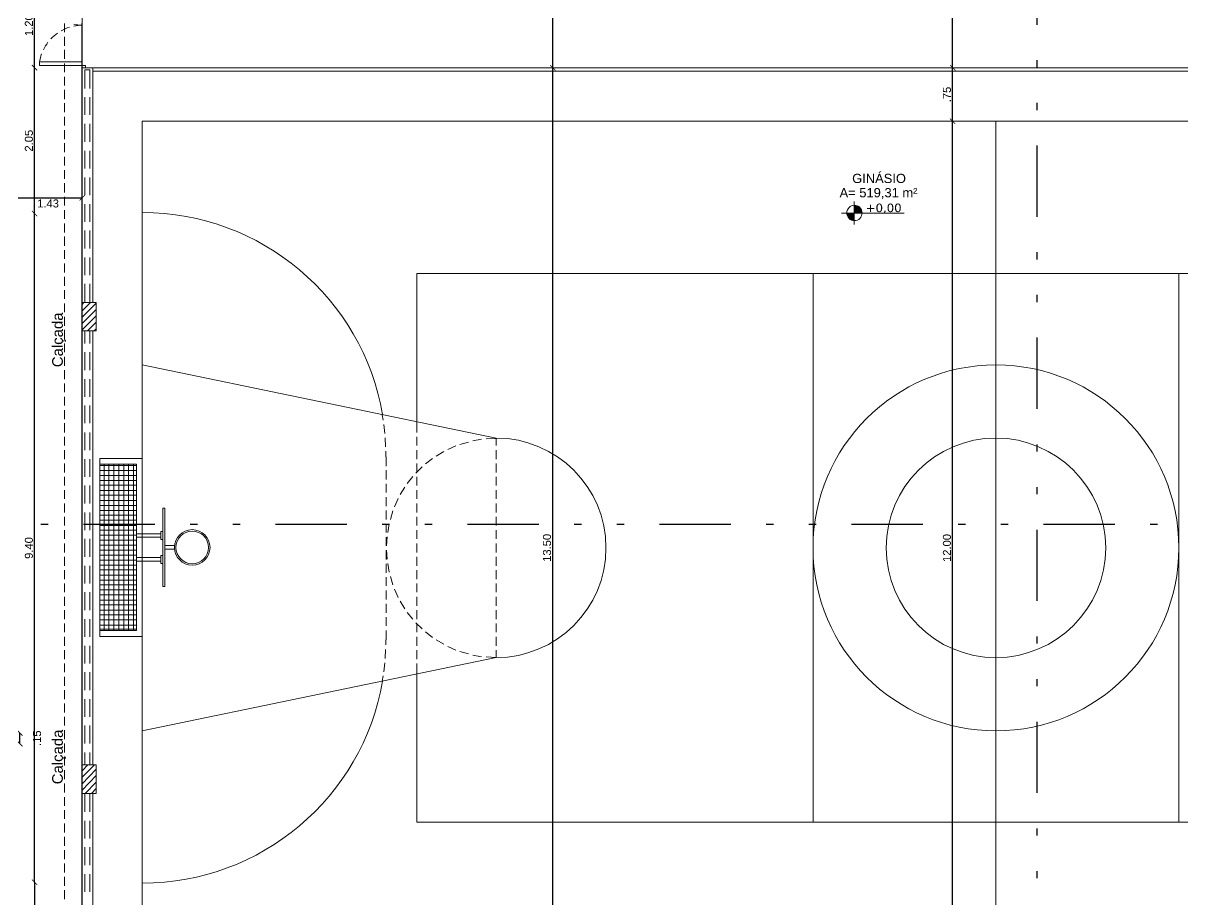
# Model space of a CAD drawing. Extents: x 3377 to 3790, y 1673 to 1846.
# Drawn here: x 3455.02 to 3471.33, y 1690.25 to 1702.57 of the extents above; entities that cross this region are included whole.
import ezdxf

# ---------------------------------------------------------------- set-up
doc = ezdxf.new("R2010")
doc.units = 0
doc.header["$LTSCALE"] = 2
doc.header["$PDMODE"] = 32
doc.linetypes.add('DIVIDE', pattern=[1.25, 0.5, -0.25, 0, -0.25, 0, -0.25])
doc.layers.add('. TEXTO', color=7, linetype='Continuous', lineweight=0)
for name, color, linetype in [('ARQ-COTAS', 250, 'Continuous'), ('LCL-LINHACORTE', 3, 'DIVIDE'), ('PDF6_0', 7, 'Continuous'), ('PDF6_13-CORTE', 7, 'Continuous'), ('PDF6_A-PROJEÇÃO', 7, 'Continuous'), ('PDF6_AR-PORTAS', 7, 'Continuous'), ('PDF6_COBOGO', 7, 'Continuous'), ('PDF6_I- QUADRA', 7, 'Continuous'), ('PDF6_I-DETALHES', 7, 'Continuous'), ('PDF6_Text', 7, 'Continuous'), ('PROIEZIONI_finissime', 251, 'Continuous')]:
    doc.layers.add(name, color=color, linetype=linetype)
doc.layers.add('PDF6_I-MARCACAO', color=7, linetype='Continuous', true_color=0x464646)
doc.styles.add('75_R80', font='arial.ttf', dxfattribs={"height": 0.15})
doc.styles.add('PDF Arial', font='arial.ttf')
doc.styles.add('PDF Verdana', font='verdana.ttf')
doc.styles.add('ROMANS', font='arial.ttf')
doc.dimstyles.new('1-75', dxfattribs={"dimscale": 0.75, "dimtxt": 0.15, "dimasz": 0.1, "dimexe": 0.05, "dimexo": 0.1, "dimgap": 0.03, "dimtad": 1, "dimzin": 5, "dimdsep": 46, "dimtxsty": 'ROMANS', "dimblk": 'ARCHTICK', "dimcen": 0, "dimse1": 1, "dimse2": 1, "dimclrd": 1, "dimclre": 256, "dimclrt": 2, "dimadec": 0, "dimazin": 0, "dimtfac": 1, "dimtofl": 0, "dimtmove": 2, "dimatfit": 3, "dimldrblk": 'ARCHTICK', "dimfxl": 0.04, "dimtolj": 1, "dimtzin": 1, "dimarcsym": 0})

# ---------------------------------------------------------------- blocks, each defined once
blk = doc.blocks.new('_ARCHTICK')
at = {"color": 0, "linetype": 'ByBlock', "const_width": 0.15}
blk.add_lwpolyline([(-0.5, -0.5), (0.5, 0.5)], dxfattribs=at)
blk = doc.blocks.new('*D520')
at = {"layer": 'ARQ-COTAS', "color": 1, "lineweight": -2, "transparency": 16777216}
blk.add_line((3454.423, 1700.117), (3455.853, 1700.117), dxfattribs=at)
at = {"layer": 'Defpoints', "color": 0, "transparency": 16777216}
for p in [(3455.853, 1700.117), (3454.423, 1699.894), (3455.853, 1699.744)]:
    blk.add_point(p, dxfattribs=at)
at = {"layer": 'ARQ-COTAS', "color": 1, "lineweight": -2, "transparency": 16777216, "xscale": 0.07500000000000001, "yscale": 0.07500000000000001, "zscale": 0.07500000000000001, "rotation": 180}
blk.add_blockref('_ARCHTICK', (3454.423, 1700.117), dxfattribs=at)
at = {"layer": 'ARQ-COTAS', "color": 1, "lineweight": -2, "transparency": 16777216, "xscale": 0.07500000000000001, "yscale": 0.07500000000000001, "zscale": 0.07500000000000001}
blk.add_blockref('_ARCHTICK', (3455.853, 1700.117), dxfattribs=at)
at = {"layer": 'ARQ-COTAS', "color": 2, "transparency": 16777216, "insert": (3455.374, 1700.037), "char_height": 0.1125, "attachment_point": 5, "style": 'ROMANS'}
blk.add_mtext('\\A1;1.43', dxfattribs=at)
blk = doc.blocks.new('*D496')
at = {"layer": 'ARQ-COTAS', "color": 1, "lineweight": -2, "transparency": 16777216}
blk.add_line((3455.184, 1690.494), (3455.184, 1699.894), dxfattribs=at)
at = {"layer": 'Defpoints', "color": 0, "transparency": 16777216}
for p in [(3454.423, 1699.894), (3455.184, 1699.894), (3454.423, 1690.494)]:
    blk.add_point(p, dxfattribs=at)
at = {"layer": 'ARQ-COTAS', "color": 1, "lineweight": -2, "transparency": 16777216, "xscale": 0.07500000000000001, "yscale": 0.07500000000000001, "zscale": 0.07500000000000001}
for p, rotation in [((3455.184, 1699.894), 90), ((3455.184, 1690.494), 270)]:
    blk.add_blockref('_ARCHTICK', p, dxfattribs=dict(at, rotation=rotation))
at = {"layer": 'ARQ-COTAS', "color": 2, "transparency": 16777216, "insert": (3455.104, 1695.194), "char_height": 0.1125, "attachment_point": 5, "rotation": 90, "style": 'ROMANS'}
blk.add_mtext('\\A1;9.40', dxfattribs=at)
blk = doc.blocks.new('*D528')
at = {"layer": 'ARQ-COTAS', "color": 1, "lineweight": -2, "transparency": 16777216}
blk.add_line((3455.184, 1699.894), (3455.184, 1701.946), dxfattribs=at)
at = {"layer": 'Defpoints', "color": 0, "transparency": 16777216}
for p in [(3455.162, 1701.946), (3455.184, 1701.946), (3454.423, 1699.894)]:
    blk.add_point(p, dxfattribs=at)
at = {"layer": 'ARQ-COTAS', "color": 1, "lineweight": -2, "transparency": 16777216, "xscale": 0.07500000000000001, "yscale": 0.07500000000000001, "zscale": 0.07500000000000001}
for p, rotation in [((3455.184, 1701.946), 90), ((3455.184, 1699.894), 270)]:
    blk.add_blockref('_ARCHTICK', p, dxfattribs=dict(at, rotation=rotation))
at = {"layer": 'ARQ-COTAS', "color": 2, "transparency": 16777216, "insert": (3455.104, 1700.92), "char_height": 0.1125, "attachment_point": 5, "rotation": 90, "style": 'ROMANS'}
blk.add_mtext('\\A1;2.05', dxfattribs=at)
blk = doc.blocks.new('*D529')
at = {"layer": 'ARQ-COTAS', "color": 1, "lineweight": -2, "transparency": 16777216}
blk.add_line((3455.184, 1690.494), (3455.184, 1689.294), dxfattribs=at)
at = {"layer": 'Defpoints', "color": 0, "transparency": 16777216}
for p in [(3454.423, 1690.494), (3455.162, 1689.294), (3455.184, 1689.294)]:
    blk.add_point(p, dxfattribs=at)
at = {"layer": 'ARQ-COTAS', "color": 1, "lineweight": -2, "transparency": 16777216, "xscale": 0.07500000000000001, "yscale": 0.07500000000000001, "zscale": 0.07500000000000001}
for p, rotation in [((3455.184, 1690.494), 90), ((3455.184, 1689.294), 270)]:
    blk.add_blockref('_ARCHTICK', p, dxfattribs=dict(at, rotation=rotation))
at = {"layer": 'ARQ-COTAS', "color": 2, "transparency": 16777216, "insert": (3455.104, 1689.559), "char_height": 0.1125, "attachment_point": 5, "rotation": 90, "style": 'ROMANS'}
blk.add_mtext('\\A1;1.20', dxfattribs=at)
blk = doc.blocks.new('*D533')
at = {"layer": 'ARQ-COTAS', "color": 1, "lineweight": -2, "transparency": 16777216}
blk.add_line((3454.976, 1692.444), (3454.976, 1692.594), dxfattribs=at)
at = {"layer": 'Defpoints', "color": 0, "transparency": 16777216}
for p in [(3454.273, 1692.594), (3454.976, 1692.594), (3454.273, 1692.444)]:
    blk.add_point(p, dxfattribs=at)
at = {"layer": 'ARQ-COTAS', "color": 1, "lineweight": -2, "transparency": 16777216, "xscale": 0.07500000000000001, "yscale": 0.07500000000000001, "zscale": 0.07500000000000001}
for p, rotation in [((3454.976, 1692.594), 90), ((3454.976, 1692.444), 270)]:
    blk.add_blockref('_ARCHTICK', p, dxfattribs=dict(at, rotation=rotation))
at = {"layer": 'ARQ-COTAS', "color": 2, "transparency": 16777216, "insert": (3455.219, 1692.519), "char_height": 0.1125, "attachment_point": 5, "rotation": 90, "style": 'ROMANS'}
blk.add_mtext('\\A1;.15', dxfattribs=at)
blk = doc.blocks.new('*D543')
at = {"layer": 'ARQ-COTAS', "color": 1, "lineweight": -2, "transparency": 16777216}
blk.add_line((3455.184, 1701.946), (3455.184, 1703.144), dxfattribs=at)
at = {"layer": 'Defpoints', "color": 0, "transparency": 16777216}
for p in [(3455.184, 1703.144), (3455.853, 1703.144), (3455.162, 1701.946)]:
    blk.add_point(p, dxfattribs=at)
at = {"layer": 'ARQ-COTAS', "color": 1, "lineweight": -2, "transparency": 16777216, "xscale": 0.07500000000000001, "yscale": 0.07500000000000001, "zscale": 0.07500000000000001}
for p, rotation in [((3455.184, 1703.144), 90), ((3455.184, 1701.946), 270)]:
    blk.add_blockref('_ARCHTICK', p, dxfattribs=dict(at, rotation=rotation))
at = {"layer": 'ARQ-COTAS', "color": 2, "transparency": 16777216, "insert": (3455.104, 1702.545), "char_height": 0.1125, "attachment_point": 5, "rotation": 90, "style": 'ROMANS'}
blk.add_mtext('\\A1;1.20', dxfattribs=at)
blk = doc.blocks.new('*D611')
at = {"layer": 'ARQ-COTAS', "color": 1, "lineweight": -2, "transparency": 16777216}
blk.add_line((3468.094, 1689.196), (3468.094, 1701.193), dxfattribs=at)
at = {"layer": 'Defpoints', "color": 0, "transparency": 16777216}
for p in [(3468.094, 1701.193), (3468.094, 1701.193), (3468.094, 1689.196)]:
    blk.add_point(p, dxfattribs=at)
at = {"layer": 'ARQ-COTAS', "color": 1, "lineweight": -2, "transparency": 16777216, "xscale": 0.07500000000000001, "yscale": 0.07500000000000001, "zscale": 0.07500000000000001}
for p, rotation in [((3468.094, 1701.193), 90), ((3468.094, 1689.196), 270)]:
    blk.add_blockref('_ARCHTICK', p, dxfattribs=dict(at, rotation=rotation))
at = {"layer": 'ARQ-COTAS', "color": 2, "transparency": 16777216, "insert": (3468.014, 1695.194), "char_height": 0.1125, "attachment_point": 5, "rotation": 90, "style": 'ROMANS'}
blk.add_mtext('\\A1;12.00', dxfattribs=at)
blk = doc.blocks.new('*D612')
at = {"layer": 'ARQ-COTAS', "color": 1, "lineweight": -2, "transparency": 16777216}
blk.add_line((3468.094, 1701.193), (3468.094, 1701.946), dxfattribs=at)
at = {"layer": 'Defpoints', "color": 0, "transparency": 16777216}
for p in [(3468.094, 1701.946), (3468.094, 1701.946), (3468.094, 1701.193)]:
    blk.add_point(p, dxfattribs=at)
at = {"layer": 'ARQ-COTAS', "color": 1, "lineweight": -2, "transparency": 16777216, "xscale": 0.07500000000000001, "yscale": 0.07500000000000001, "zscale": 0.07500000000000001}
for p, rotation in [((3468.094, 1701.946), 90), ((3468.094, 1701.193), 270)]:
    blk.add_blockref('_ARCHTICK', p, dxfattribs=dict(at, rotation=rotation))
at = {"layer": 'ARQ-COTAS', "color": 2, "transparency": 16777216, "insert": (3468.014, 1701.57), "char_height": 0.1125, "attachment_point": 5, "rotation": 90, "style": 'ROMANS'}
blk.add_mtext('\\A1;.75', dxfattribs=at)
blk = doc.blocks.new('*D613')
at = {"layer": 'ARQ-COTAS', "color": 1, "lineweight": -2, "transparency": 16777216}
blk.add_line((3468.094, 1701.946), (3468.094, 1704.943), dxfattribs=at)
at = {"layer": 'Defpoints', "color": 0, "transparency": 16777216}
for p in [(3467.951, 1704.943), (3468.094, 1704.943), (3468.094, 1701.946)]:
    blk.add_point(p, dxfattribs=at)
at = {"layer": 'ARQ-COTAS', "color": 1, "lineweight": -2, "transparency": 16777216, "xscale": 0.07500000000000001, "yscale": 0.07500000000000001, "zscale": 0.07500000000000001}
for p, rotation in [((3468.094, 1704.943), 90), ((3468.094, 1701.946), 270)]:
    blk.add_blockref('_ARCHTICK', p, dxfattribs=dict(at, rotation=rotation))
at = {"layer": 'ARQ-COTAS', "color": 2, "transparency": 16777216, "insert": (3468.014, 1703.445), "char_height": 0.1125, "attachment_point": 5, "rotation": 90, "style": 'ROMANS'}
blk.add_mtext('\\A1;3.00', dxfattribs=at)
blk = doc.blocks.new('*D621')
at = {"layer": 'ARQ-COTAS', "color": 1, "lineweight": -2, "transparency": 16777216}
blk.add_line((3462.47, 1688.447), (3462.47, 1701.946), dxfattribs=at)
at = {"layer": 'Defpoints', "color": 0, "transparency": 16777216}
for p in [(3462.47, 1701.946), (3462.47, 1701.946), (3462.47, 1688.447)]:
    blk.add_point(p, dxfattribs=at)
at = {"layer": 'ARQ-COTAS', "color": 1, "lineweight": -2, "transparency": 16777216, "xscale": 0.07500000000000001, "yscale": 0.07500000000000001, "zscale": 0.07500000000000001}
for p, rotation in [((3462.47, 1701.946), 90), ((3462.47, 1688.447), 270)]:
    blk.add_blockref('_ARCHTICK', p, dxfattribs=dict(at, rotation=rotation))
at = {"layer": 'ARQ-COTAS', "color": 2, "transparency": 16777216, "insert": (3462.39, 1695.196), "char_height": 0.1125, "attachment_point": 5, "rotation": 90, "style": 'ROMANS'}
blk.add_mtext('\\A1;13.50', dxfattribs=at)
blk = doc.blocks.new('*D622')
at = {"layer": 'ARQ-COTAS', "color": 1, "lineweight": -2, "transparency": 16777216}
blk.add_line((3462.47, 1701.946), (3462.47, 1703.745), dxfattribs=at)
at = {"layer": 'Defpoints', "color": 0, "transparency": 16777216}
for p in [(3462.47, 1703.745), (3462.47, 1703.745), (3462.47, 1701.946)]:
    blk.add_point(p, dxfattribs=at)
at = {"layer": 'ARQ-COTAS', "color": 1, "lineweight": -2, "transparency": 16777216, "xscale": 0.07500000000000001, "yscale": 0.07500000000000001, "zscale": 0.07500000000000001}
for p, rotation in [((3462.47, 1703.745), 90), ((3462.47, 1701.946), 270)]:
    blk.add_blockref('_ARCHTICK', p, dxfattribs=dict(at, rotation=rotation))
at = {"layer": 'ARQ-COTAS', "color": 2, "transparency": 16777216, "insert": (3462.39, 1702.846), "char_height": 0.1125, "attachment_point": 5, "rotation": 90, "style": 'ROMANS'}
blk.add_mtext('\\A1;1.80', dxfattribs=at)
blk = doc.blocks.new('*D919')
at = {"layer": 'ARQ-COTAS', "color": 1, "lineweight": -2, "transparency": 16777216}
blk.add_line((3455.853, 1706.413), (3450.973, 1706.413), dxfattribs=at)
at = {"layer": 'Defpoints', "color": 0, "transparency": 16777216}
for p in [(3450.973, 1706.413), (3455.853, 1705.096), (3450.973, 1701.094)]:
    blk.add_point(p, dxfattribs=at)
at = {"layer": 'ARQ-COTAS', "color": 1, "lineweight": -2, "transparency": 16777216, "xscale": 0.07500000000000001, "yscale": 0.07500000000000001, "zscale": 0.07500000000000001, "rotation": 180}
blk.add_blockref('_ARCHTICK', (3450.973, 1706.413), dxfattribs=at)
at = {"layer": 'ARQ-COTAS', "color": 1, "lineweight": -2, "transparency": 16777216, "xscale": 0.07500000000000001, "yscale": 0.07500000000000001, "zscale": 0.07500000000000001}
blk.add_blockref('_ARCHTICK', (3455.853, 1706.413), dxfattribs=at)
at = {"layer": 'ARQ-COTAS', "color": 2, "transparency": 16777216, "insert": (3453.413, 1706.492), "char_height": 0.1125, "attachment_point": 5, "style": 'ROMANS'}
blk.add_mtext('\\A1;4.88', dxfattribs=at)

msp = doc.modelspace()

# ---------------------------------------------------------------- linework, layer by layer
at = {"layer": 'LCL-LINHACORTE'}
for p, q in [((3469.278, 1711.651), (3469.278, 1678.054)), ((3445.073, 1695.53), (3488.778, 1695.53))]:
    msp.add_line(p, q, dxfattribs=at)
at = {"layer": 'PDF6_0', "lineweight": 0}
for points in [[(3455.853, 1698.615), (3455.878, 1698.644)], [(3455.853, 1698.526), (3455.971, 1698.644)], [(3455.853, 1698.437), (3456.052, 1698.636)], [(3455.853, 1698.348), (3456.052, 1698.547)], [(3455.853, 1698.259), (3456.052, 1698.458)], [(3455.929, 1698.246), (3456.052, 1698.369)], [(3456.018, 1698.246), (3456.052, 1698.276)], [(3455.853, 1692.062), (3455.933, 1692.146)], [(3455.853, 1691.973), (3456.026, 1692.146)], [(3455.853, 1691.88), (3456.052, 1692.083)], [(3455.853, 1691.791), (3456.052, 1691.994)], [(3455.895, 1691.744), (3456.052, 1691.901)], [(3455.984, 1691.744), (3456.052, 1691.812)]]:
    msp.add_lwpolyline(points, dxfattribs=at)
at = {"layer": 'PDF6_13-CORTE', "lineweight": 0}
for points in [[(3456.001, 1698.644), (3456.001, 1701.946), (3455.853, 1701.946), (3455.853, 1694.445), (3455.853, 1688.447), (3456.001, 1688.447), (3456.001, 1691.744)], [(3456.001, 1692.146), (3456.001, 1695.944), (3456.001, 1698.246)]]:
    msp.add_lwpolyline(points, dxfattribs=at)
for points in [[(3455.853, 1698.644), (3456.052, 1698.644), (3456.052, 1698.246), (3455.853, 1698.246)], [(3455.853, 1692.146), (3456.052, 1692.146), (3456.052, 1691.744), (3455.853, 1691.744)]]:
    msp.add_lwpolyline(points, close=True, dxfattribs=at)
at = {"layer": 'PDF6_A-PROJEÇÃO', "lineweight": 0}
for points in [[(3455.603, 1702.446), (3455.603, 1702.569)], [(3455.603, 1702.255), (3455.603, 1702.382)], [(3455.603, 1702.069), (3455.603, 1702.196)], [(3455.603, 1701.883), (3455.603, 1702.006)], [(3455.603, 1701.697), (3455.603, 1701.819)], [(3455.603, 1701.506), (3455.603, 1701.633)], [(3455.603, 1701.32), (3455.603, 1701.447)], [(3455.603, 1701.134), (3455.603, 1701.256)], [(3455.603, 1700.943), (3455.603, 1701.07)], [(3455.603, 1700.757), (3455.603, 1700.884)], [(3455.603, 1700.571), (3455.603, 1700.693)], [(3455.603, 1700.384), (3455.603, 1700.507)], [(3455.603, 1700.194), (3455.603, 1700.321)], [(3455.603, 1700.007), (3455.603, 1700.13)], [(3455.603, 1699.821), (3455.603, 1699.944)], [(3455.603, 1699.631), (3455.603, 1699.758)], [(3455.603, 1699.444), (3455.603, 1699.571)], [(3455.603, 1699.258), (3455.603, 1699.381)], [(3455.603, 1699.068), (3455.603, 1699.195)], [(3455.603, 1698.881), (3455.603, 1699.008)], [(3455.603, 1698.695), (3455.603, 1698.818)], [(3455.603, 1698.509), (3455.603, 1698.632)], [(3455.603, 1698.318), (3455.603, 1698.445)], [(3455.603, 1698.132), (3455.603, 1698.259)], [(3455.603, 1697.946), (3455.603, 1698.069)], [(3455.603, 1697.755), (3455.603, 1697.882)], [(3455.603, 1697.569), (3455.603, 1697.696)], [(3455.603, 1697.383), (3455.603, 1697.506)], [(3455.603, 1697.197), (3455.603, 1697.319)], [(3455.603, 1697.006), (3455.603, 1697.133)], [(3455.603, 1696.82), (3455.603, 1696.947)], [(3455.603, 1696.634), (3455.603, 1696.756)], [(3455.603, 1696.443), (3455.603, 1696.57)], [(3455.603, 1696.257), (3455.603, 1696.384)], [(3455.603, 1696.071), (3455.603, 1696.193)], [(3455.603, 1695.884), (3455.603, 1696.007)], [(3455.603, 1695.694), (3455.603, 1695.821)], [(3455.603, 1695.508), (3455.603, 1695.63)], [(3455.603, 1695.321), (3455.603, 1695.444)], [(3455.603, 1695.131), (3455.603, 1695.258)], [(3455.603, 1694.945), (3455.603, 1695.072)], [(3455.603, 1694.758), (3455.603, 1694.881)], [(3455.603, 1694.572), (3455.603, 1694.695)], [(3455.603, 1694.382), (3455.603, 1694.509)], [(3455.603, 1694.195), (3455.603, 1694.318)], [(3455.603, 1694.009), (3455.603, 1694.132)], [(3455.603, 1693.819), (3455.603, 1693.946)], [(3455.603, 1693.632), (3455.603, 1693.759)], [(3455.603, 1693.446), (3455.603, 1693.569)], [(3455.603, 1693.256), (3455.603, 1693.383)], [(3455.603, 1693.069), (3455.603, 1693.196)], [(3455.603, 1692.883), (3455.603, 1693.006)], [(3455.603, 1692.697), (3455.603, 1692.819)], [(3455.603, 1692.506), (3455.603, 1692.633)], [(3455.603, 1692.32), (3455.603, 1692.447)], [(3455.603, 1692.134), (3455.603, 1692.256)], [(3455.603, 1691.943), (3455.603, 1692.07)], [(3455.603, 1691.757), (3455.603, 1691.884)], [(3455.603, 1691.571), (3455.603, 1691.693)], [(3455.603, 1691.384), (3455.603, 1691.507)], [(3455.603, 1691.194), (3455.603, 1691.321)], [(3455.603, 1691.008), (3455.603, 1691.135)], [(3455.603, 1690.821), (3455.603, 1690.944)], [(3455.603, 1690.631), (3455.603, 1690.758)], [(3455.603, 1690.445), (3455.603, 1690.572)], [(3455.603, 1690.258), (3455.603, 1690.381)]]:
    msp.add_lwpolyline(points, dxfattribs=at)
at = {"layer": 'PDF6_AR-PORTAS', "lineweight": 0}
for points in [[(3455.853, 1702.027), (3455.853, 1703.064)], [(3455.853, 1701.976), (3455.899, 1701.976)]]:
    msp.add_lwpolyline(points, dxfattribs=at)
msp.add_lwpolyline([(3455.736, 1702.557, 0.048198), (3455.853, 1702.543, 0.049079), (3455.734, 1702.531)], format="xyb", dxfattribs=at)
for points in [[(3455.252, 1702.027), (3455.252, 1701.976), (3455.853, 1701.976), (3455.853, 1702.027)], [(3455.899, 1701.976), (3455.899, 1701.946), (3455.853, 1701.946), (3455.853, 1701.976)]]:
    msp.add_lwpolyline(points, close=True, dxfattribs=at)
for start, end in [(107.3859, 119.1522), (142.6794, 154.4403), (125.0299, 136.7963), (160.3234, 171.5626)]:
    msp.add_arc((3455.855, 1701.936), 0.607, start, end, dxfattribs=at)
at = {"layer": 'PDF6_COBOGO', "lineweight": 0}
for points in [[(3455.963, 1701.654), (3455.963, 1701.917), (3455.891, 1701.917), (3455.891, 1701.654)], [(3455.891, 1701.531), (3455.891, 1701.282)], [(3455.963, 1701.282), (3455.963, 1701.531)], [(3455.891, 1701.155), (3455.891, 1700.905)], [(3455.963, 1700.905), (3455.963, 1701.155)], [(3455.891, 1700.778), (3455.891, 1700.528)], [(3455.963, 1700.528), (3455.963, 1700.778)], [(3455.891, 1700.405), (3455.891, 1700.156)], [(3455.963, 1700.156), (3455.963, 1700.405)], [(3455.891, 1700.029), (3455.891, 1699.779)], [(3455.963, 1699.779), (3455.963, 1700.029)], [(3455.891, 1699.656), (3455.891, 1699.406)], [(3455.963, 1699.406), (3455.963, 1699.656)], [(3455.891, 1699.279), (3455.891, 1699.03)], [(3455.963, 1699.03), (3455.963, 1699.279)], [(3455.891, 1698.907), (3455.891, 1698.644)], [(3455.963, 1698.644), (3455.963, 1698.907)], [(3455.891, 1698.246), (3455.891, 1698.069)], [(3455.963, 1698.069), (3455.963, 1698.246)], [(3455.891, 1697.946), (3455.891, 1697.696)], [(3455.963, 1697.696), (3455.963, 1697.946)], [(3455.891, 1697.569), (3455.891, 1697.319)], [(3455.963, 1697.319), (3455.963, 1697.569)], [(3455.891, 1697.197), (3455.891, 1696.947)], [(3455.963, 1696.947), (3455.963, 1697.197)], [(3455.891, 1696.82), (3455.891, 1696.57)], [(3455.963, 1696.57), (3455.963, 1696.82)], [(3455.891, 1696.443), (3455.891, 1696.193)], [(3455.963, 1696.193), (3455.963, 1696.443)], [(3455.891, 1696.071), (3455.891, 1695.821)], [(3455.963, 1695.821), (3455.963, 1696.071)], [(3455.891, 1695.694), (3455.891, 1695.444)], [(3455.963, 1695.444), (3455.963, 1695.694)], [(3455.891, 1695.321), (3455.891, 1695.072)], [(3455.963, 1695.072), (3455.963, 1695.321)], [(3455.891, 1694.945), (3455.891, 1694.695)], [(3455.963, 1694.695), (3455.963, 1694.945)], [(3455.891, 1694.572), (3455.891, 1694.318)], [(3455.963, 1694.318), (3455.963, 1694.572)], [(3455.891, 1694.195), (3455.891, 1693.946)], [(3455.963, 1693.946), (3455.963, 1694.195)], [(3455.891, 1693.819), (3455.891, 1693.569)], [(3455.963, 1693.569), (3455.963, 1693.819)], [(3455.891, 1693.446), (3455.891, 1693.196)], [(3455.963, 1693.196), (3455.963, 1693.446)], [(3455.891, 1693.069), (3455.891, 1692.819)], [(3455.963, 1692.819), (3455.963, 1693.069)], [(3455.891, 1692.697), (3455.891, 1692.447)], [(3455.963, 1692.447), (3455.963, 1692.697)], [(3455.891, 1692.32), (3455.891, 1692.146)], [(3455.963, 1692.146), (3455.963, 1692.32)], [(3455.891, 1691.744), (3455.891, 1691.486)], [(3455.963, 1691.486), (3455.963, 1691.744)], [(3455.891, 1691.359), (3455.891, 1691.109)], [(3455.963, 1691.109), (3455.963, 1691.359)], [(3455.891, 1690.987), (3455.891, 1690.737)], [(3455.963, 1690.737), (3455.963, 1690.987)], [(3455.891, 1690.61), (3455.891, 1690.36)], [(3455.963, 1690.36), (3455.963, 1690.61)]]:
    msp.add_lwpolyline(points, dxfattribs=at)
at = {"layer": 'PDF6_I- QUADRA', "lineweight": 0}
msp.add_lwpolyline([(3481.451, 1701.743), (3481.451, 1701.946), (3456.001, 1701.946), (3456.001, 1701.896), (3481.4, 1701.896), (3481.4, 1701.743)], close=True, dxfattribs=at)
at = {"layer": 'PDF6_I-DETALHES', "lineweight": 0}
for points in [[(3466.711, 1700.067), (3466.711, 1699.741)], [(3456.699, 1695.393), (3456.699, 1696.452), (3456.103, 1696.452), (3456.103, 1693.95), (3456.699, 1693.95), (3456.699, 1695.008)], [(3456.103, 1694.034), (3456.619, 1694.034), (3456.619, 1696.371), (3456.103, 1696.371)], [(3456.103, 1696.354), (3456.619, 1696.354)], [(3456.103, 1696.282), (3456.619, 1696.282)], [(3456.162, 1694.034), (3456.162, 1696.371)], [(3456.23, 1694.034), (3456.23, 1696.371)], [(3456.297, 1694.034), (3456.297, 1696.371)], [(3456.369, 1694.034), (3456.369, 1696.371)], [(3456.437, 1694.034), (3456.437, 1696.371)], [(3456.505, 1694.034), (3456.505, 1696.371)], [(3456.577, 1694.034), (3456.577, 1696.371)], [(3456.103, 1696.215), (3456.619, 1696.215)], [(3456.103, 1696.143), (3456.619, 1696.143)], [(3456.103, 1696.075), (3456.619, 1696.075)], [(3456.103, 1696.003), (3456.619, 1696.003)], [(3456.103, 1695.935), (3456.619, 1695.935)], [(3456.103, 1695.863), (3456.619, 1695.863)], [(3456.103, 1695.791), (3456.619, 1695.791)], [(3456.103, 1695.723), (3456.619, 1695.723)], [(3456.103, 1695.656), (3456.619, 1695.656)], [(3456.103, 1695.584), (3456.619, 1695.584)], [(3456.103, 1695.512), (3456.619, 1695.512)], [(3456.103, 1695.444), (3456.619, 1695.444)], [(3456.103, 1695.372), (3456.619, 1695.372)], [(3456.103, 1695.304), (3456.619, 1695.304)], [(3456.958, 1695.347), (3456.619, 1695.347), (3456.619, 1695.393), (3456.958, 1695.393)], [(3456.699, 1695.347), (3456.699, 1695.059)], [(3456.987, 1695.313), (3456.958, 1695.313), (3456.958, 1695.427), (3456.987, 1695.427)], [(3456.103, 1695.232), (3456.619, 1695.232)], [(3456.103, 1695.165), (3456.619, 1695.165)], [(3457.152, 1695.228), (3457.017, 1695.228)], [(3457.152, 1695.177), (3457.017, 1695.177)], [(3456.103, 1695.093), (3456.619, 1695.093)], [(3456.103, 1695.025), (3456.619, 1695.025)], [(3456.103, 1694.953), (3456.619, 1694.953)], [(3456.958, 1695.008), (3456.619, 1695.008), (3456.619, 1695.059), (3456.958, 1695.059)], [(3456.987, 1695.088), (3456.958, 1695.088), (3456.958, 1694.978), (3456.987, 1694.978)], [(3456.103, 1694.885), (3456.619, 1694.885)], [(3456.103, 1694.813), (3456.619, 1694.813)], [(3456.103, 1694.741), (3456.619, 1694.741)], [(3456.103, 1694.674), (3456.619, 1694.674)], [(3456.103, 1694.606), (3456.619, 1694.606)], [(3456.103, 1694.534), (3456.619, 1694.534)], [(3456.103, 1694.462), (3456.619, 1694.462)], [(3456.103, 1694.394), (3456.619, 1694.394)], [(3456.103, 1694.322), (3456.619, 1694.322)], [(3456.103, 1694.255), (3456.619, 1694.255)], [(3456.103, 1694.183), (3456.619, 1694.183)], [(3456.103, 1694.111), (3456.619, 1694.111)], [(3456.103, 1694.051), (3456.619, 1694.051)]]:
    msp.add_lwpolyline(points, dxfattribs=at)
for points in [[(3467.414, 1699.902), (3466.529, 1699.902)], [(3456.987, 1694.652), (3456.987, 1695.753), (3457.017, 1695.753), (3457.017, 1694.652)]]:
    msp.add_lwpolyline(points, close=True, dxfattribs=at)
for centre, radius in [((3466.713, 1699.904), 0.108), ((3457.401, 1695.202), 0.25), ((3457.401, 1695.202), 0.229)]:
    msp.add_circle(centre, radius, dxfattribs=at)
at = {"layer": 'PDF6_I-DETALHES', "transparency": 33554559}
for points in [[(3466.711, 1700.012), (3466.732, 1700.007), (3466.711, 1700.007)], [(3466.732, 1700.007), (3466.711, 1700.007), (3466.753, 1700.003)], [(3466.711, 1700.007), (3466.753, 1700.003), (3466.711, 1700.003)], [(3466.711, 1699.902), (3466.605, 1699.902), (3466.711, 1699.885)], [(3466.605, 1699.902), (3466.711, 1699.885), (3466.605, 1699.885)], [(3466.711, 1699.885), (3466.605, 1699.885), (3466.711, 1699.868)], [(3466.605, 1699.885), (3466.711, 1699.868), (3466.609, 1699.868)], [(3466.711, 1699.868), (3466.609, 1699.868), (3466.711, 1699.851)], [(3466.609, 1699.868), (3466.711, 1699.851), (3466.618, 1699.851)], [(3466.711, 1699.851), (3466.618, 1699.851), (3466.711, 1699.834)], [(3466.618, 1699.851), (3466.711, 1699.834), (3466.631, 1699.834)], [(3466.753, 1700.003), (3466.711, 1700.003), (3466.77, 1699.995)], [(3466.711, 1700.003), (3466.77, 1699.995), (3466.711, 1699.995)], [(3466.77, 1699.995), (3466.711, 1699.995), (3466.787, 1699.978)], [(3466.711, 1699.995), (3466.787, 1699.978), (3466.711, 1699.978)], [(3466.787, 1699.978), (3466.711, 1699.978), (3466.8, 1699.965)], [(3466.711, 1699.978), (3466.8, 1699.965), (3466.711, 1699.965)], [(3466.8, 1699.965), (3466.711, 1699.965), (3466.813, 1699.944)], [(3466.711, 1699.965), (3466.813, 1699.944), (3466.711, 1699.944)], [(3466.813, 1699.944), (3466.711, 1699.944), (3466.817, 1699.923)], [(3466.711, 1699.944), (3466.817, 1699.923), (3466.711, 1699.923)], [(3466.817, 1699.923), (3466.711, 1699.923), (3466.821, 1699.902)], [(3466.711, 1699.923), (3466.821, 1699.902), (3466.711, 1699.902)], [(3466.711, 1699.834), (3466.631, 1699.834), (3466.711, 1699.821)], [(3466.631, 1699.834), (3466.711, 1699.821), (3466.643, 1699.821)], [(3466.711, 1699.821), (3466.643, 1699.821), (3466.711, 1699.809)], [(3466.643, 1699.821), (3466.711, 1699.809), (3466.66, 1699.809)], [(3466.711, 1699.809), (3466.66, 1699.809), (3466.711, 1699.8)], [(3466.66, 1699.809), (3466.711, 1699.8), (3466.677, 1699.8)], [(3466.711, 1699.796), (3466.694, 1699.796), (3466.677, 1699.8)], [(3466.677, 1699.8), (3466.711, 1699.8), (3466.711, 1699.796)], [(3466.711, 1699.796), (3466.711, 1699.796), (3466.694, 1699.796)]]:
    msp.add_solid(points, dxfattribs=at)
at = {"layer": 'PDF6_I-MARCACAO', "lineweight": 0}
msp.add_lwpolyline([(3456.699, 1701.193), (3456.699, 1689.196), (3480.702, 1689.196), (3480.702, 1701.193)], close=True, dxfattribs=at)
for points in [[(3468.701, 1701.193), (3468.701, 1689.196)], [(3460.56, 1696.82), (3460.56, 1696.968), (3460.56, 1699.051), (3476.845, 1699.051), (3476.845, 1696.968), (3476.845, 1696.82)], [(3466.131, 1699.051), (3466.131, 1691.338)], [(3471.274, 1699.051), (3471.274, 1691.338)], [(3456.699, 1697.768), (3461.673, 1696.739), (3461.673, 1696.634)], [(3460.086, 1696.989), (3460.073, 1697.065)], [(3460.107, 1696.803), (3460.094, 1696.93)], [(3460.56, 1696.634), (3460.56, 1696.756)], [(3460.12, 1696.617), (3460.116, 1696.744)], [(3461.11, 1696.629), (3460.996, 1696.579)], [(3461.288, 1696.684), (3461.165, 1696.651)], [(3461.47, 1696.723), (3461.348, 1696.701)], [(3461.673, 1696.735), (3461.534, 1696.727)], [(3460.124, 1696.477), (3460.124, 1696.553)], [(3460.128, 1696.477), (3460.128, 1696.346)], [(3460.56, 1696.443), (3460.56, 1696.57)], [(3460.78, 1696.452), (3460.683, 1696.375)], [(3460.941, 1696.549), (3460.831, 1696.485)], [(3461.673, 1696.57), (3461.673, 1696.443)], [(3460.128, 1696.286), (3460.128, 1696.159)], [(3460.636, 1696.333), (3460.547, 1696.244)], [(3460.56, 1696.257), (3460.56, 1696.384)], [(3461.673, 1696.384), (3461.673, 1696.257)], [(3460.128, 1696.096), (3460.128, 1695.973)], [(3460.505, 1696.198), (3460.425, 1696.1)], [(3460.56, 1696.071), (3460.56, 1696.193)], [(3461.673, 1696.193), (3461.673, 1696.071)], [(3460.391, 1696.049), (3460.327, 1695.944)], [(3460.56, 1695.884), (3460.56, 1696.007)], [(3461.673, 1696.007), (3461.673, 1695.884)], [(3460.128, 1695.91), (3460.128, 1695.783)], [(3460.298, 1695.889), (3460.247, 1695.774)], [(3460.56, 1695.694), (3460.56, 1695.821)], [(3461.673, 1695.821), (3461.673, 1695.694)], [(3460.128, 1695.723), (3460.128, 1695.596)], [(3460.221, 1695.715), (3460.188, 1695.596)], [(3460.56, 1695.508), (3460.56, 1695.63)], [(3461.673, 1695.63), (3461.673, 1695.508)], [(3460.128, 1695.533), (3460.128, 1695.41)], [(3460.171, 1695.533), (3460.15, 1695.41)], [(3460.56, 1695.321), (3460.56, 1695.444)], [(3461.673, 1695.444), (3461.673, 1695.321)], [(3460.128, 1695.347), (3460.128, 1695.224)], [(3460.141, 1695.351), (3460.133, 1695.224)], [(3460.128, 1695.16), (3460.128, 1695.033)], [(3460.133, 1695.165), (3460.141, 1695.038)], [(3460.56, 1695.131), (3460.56, 1695.258)], [(3461.673, 1695.258), (3461.673, 1695.131)], [(3460.128, 1694.97), (3460.128, 1694.847)], [(3460.15, 1694.978), (3460.171, 1694.856)], [(3460.56, 1694.945), (3460.56, 1695.072)], [(3461.673, 1695.072), (3461.673, 1694.945)], [(3460.188, 1694.792), (3460.221, 1694.674)], [(3460.56, 1694.758), (3460.56, 1694.881)], [(3461.673, 1694.881), (3461.673, 1694.758)], [(3460.128, 1694.784), (3460.128, 1694.661)], [(3460.56, 1694.572), (3460.56, 1694.695)], [(3461.673, 1694.695), (3461.673, 1694.572)], [(3460.128, 1694.597), (3460.128, 1694.47)], [(3460.247, 1694.614), (3460.298, 1694.5)], [(3460.56, 1694.382), (3460.56, 1694.509)], [(3461.673, 1694.509), (3461.673, 1694.382)], [(3460.128, 1694.411), (3460.128, 1694.284)], [(3460.327, 1694.445), (3460.391, 1694.339)], [(3460.56, 1694.195), (3460.56, 1694.318)], [(3461.673, 1694.318), (3461.673, 1694.195)], [(3460.128, 1694.221), (3460.128, 1694.098)], [(3460.425, 1694.288), (3460.505, 1694.191)], [(3460.547, 1694.144), (3460.636, 1694.056)], [(3460.128, 1694.034), (3460.128, 1693.903)], [(3460.56, 1694.009), (3460.56, 1694.132)], [(3460.683, 1694.013), (3460.78, 1693.937)], [(3461.673, 1694.132), (3461.673, 1694.009)], [(3460.124, 1693.831), (3460.124, 1693.903)], [(3460.56, 1693.819), (3460.56, 1693.946)], [(3460.831, 1693.903), (3460.941, 1693.84)], [(3460.996, 1693.81), (3461.11, 1693.759)], [(3461.673, 1693.946), (3461.673, 1693.819)], [(3461.673, 1693.759), (3461.673, 1693.653), (3456.699, 1692.625)], [(3460.116, 1693.641), (3460.12, 1693.768)], [(3460.56, 1693.632), (3460.56, 1693.759)], [(3461.165, 1693.738), (3461.288, 1693.704)], [(3461.348, 1693.687), (3461.47, 1693.666)], [(3461.534, 1693.662), (3461.673, 1693.653)], [(3460.094, 1693.454), (3460.107, 1693.581)], [(3476.845, 1693.569), (3476.845, 1693.421), (3476.845, 1691.338), (3460.56, 1691.338), (3460.56, 1693.421), (3460.56, 1693.569)], [(3460.073, 1693.323), (3460.086, 1693.395)]]:
    msp.add_lwpolyline(points, dxfattribs=at)
for radius in [2.572, 1.543]:
    msp.add_circle((3468.703, 1695.196), radius, dxfattribs=at)
for centre, radius, start, end in [((3456.702, 1696.483), 3.427, 9.8547, 90), ((3461.676, 1695.196), 1.543, 270, 90), ((3456.702, 1693.91), 3.427, 270, 350.1453)]:
    msp.add_arc(centre, radius, start, end, dxfattribs=at)
at = {"layer": 'PROIEZIONI_finissime'}
msp.add_line((3455.853, 1687.817), (3455.853, 1702.572), dxfattribs=at)

# ---------------------------------------------------------------- texts
at = {"layer": '. TEXTO', "color": 3, "style": '75_R80'}
for p in [(3455.581, 1697.736), (3455.581, 1691.872)]:
    msp.add_text('Calçada', height=0.15, rotation=90, dxfattribs=at).set_placement(p)
at = {"layer": 'PDF6_Text', "attachment_point": 7}
for s, insert, char_height, style in [('GINÁSIO', (3466.681, 1700.323), 0.13, 'PDF Arial'), ('A= 519,31 m²', (3466.504, 1700.1), 0.12999, 'PDF Arial'), ('+0,00', (3466.872, 1699.897), 0.12, 'PDF Verdana')]:
    msp.add_mtext(s, dxfattribs=dict(at, insert=insert, char_height=char_height, style=style))

# ---------------------------------------------------------------- dimensions: what is measured, and where the dimension line sits
at = {"layer": 'ARQ-COTAS'}
for base, p1, p2, angle, picture, middle in [((3450.973, 1706.413), (3455.853, 1705.096), (3450.973, 1701.094), 180, '*D919', (3453.413, 1706.492)), ((3468.094, 1704.943), (3468.094, 1701.946), (3467.951, 1704.943), 270, '*D613', (3468.014, 1703.445)), ((3462.47, 1703.745), (3462.47, 1701.946), (3462.47, 1703.745), 270, '*D622', (3462.39, 1702.846)), ((3455.184, 1703.144), (3455.162, 1701.946), (3455.853, 1703.144), 270, '*D543', (3455.104, 1702.545)), ((3455.184, 1701.946), (3454.423, 1699.894), (3455.162, 1701.946), 270, '*D528', (3455.104, 1700.92)), ((3462.47, 1701.946), (3462.47, 1688.447), (3462.47, 1701.946), 270, '*D621', (3462.39, 1695.196)), ((3468.094, 1701.946), (3468.094, 1701.193), (3468.094, 1701.946), 270, '*D612', (3468.014, 1701.57)), ((3468.094, 1701.193), (3468.094, 1689.196), (3468.094, 1701.193), 270, '*D611', (3468.014, 1695.194)), ((3454.976, 1692.594), (3454.273, 1692.444), (3454.273, 1692.594), 90, '*D533', (3455.219, 1692.519))]:
    dim = msp.add_linear_dim(base=base, p1=p1, p2=p2, angle=angle, dimstyle='1-75', dxfattribs=at)
    dim.commit()
    dim.dimension.update_dxf_attribs({"geometry": picture, "text_midpoint": middle})
for base, p1, p2, angle, picture, middle in [((3455.853, 1700.117), (3454.423, 1699.894), (3455.853, 1699.744), 180, '*D520', (3455.374, 1700.037)), ((3455.184, 1689.294), (3454.423, 1690.494), (3455.162, 1689.294), 270, '*D529', (3455.104, 1689.559))]:
    dim = msp.add_linear_dim(base=base, p1=p1, p2=p2, angle=angle, dimstyle='1-75', dxfattribs=at)
    dim.commit()
    dim.dimension.update_dxf_attribs({"geometry": picture, "text_midpoint": middle, "dimtype": 160})
dim = msp.add_aligned_dim(p1=(3454.423, 1690.494), p2=(3454.423, 1699.894), distance=-0.761, dimstyle='1-75', dxfattribs=at)
dim.commit()
dim.dimension.update_dxf_attribs({"geometry": '*D496', "text_midpoint": (3455.104, 1695.194)})

doc.saveas('drawing.dxf')
